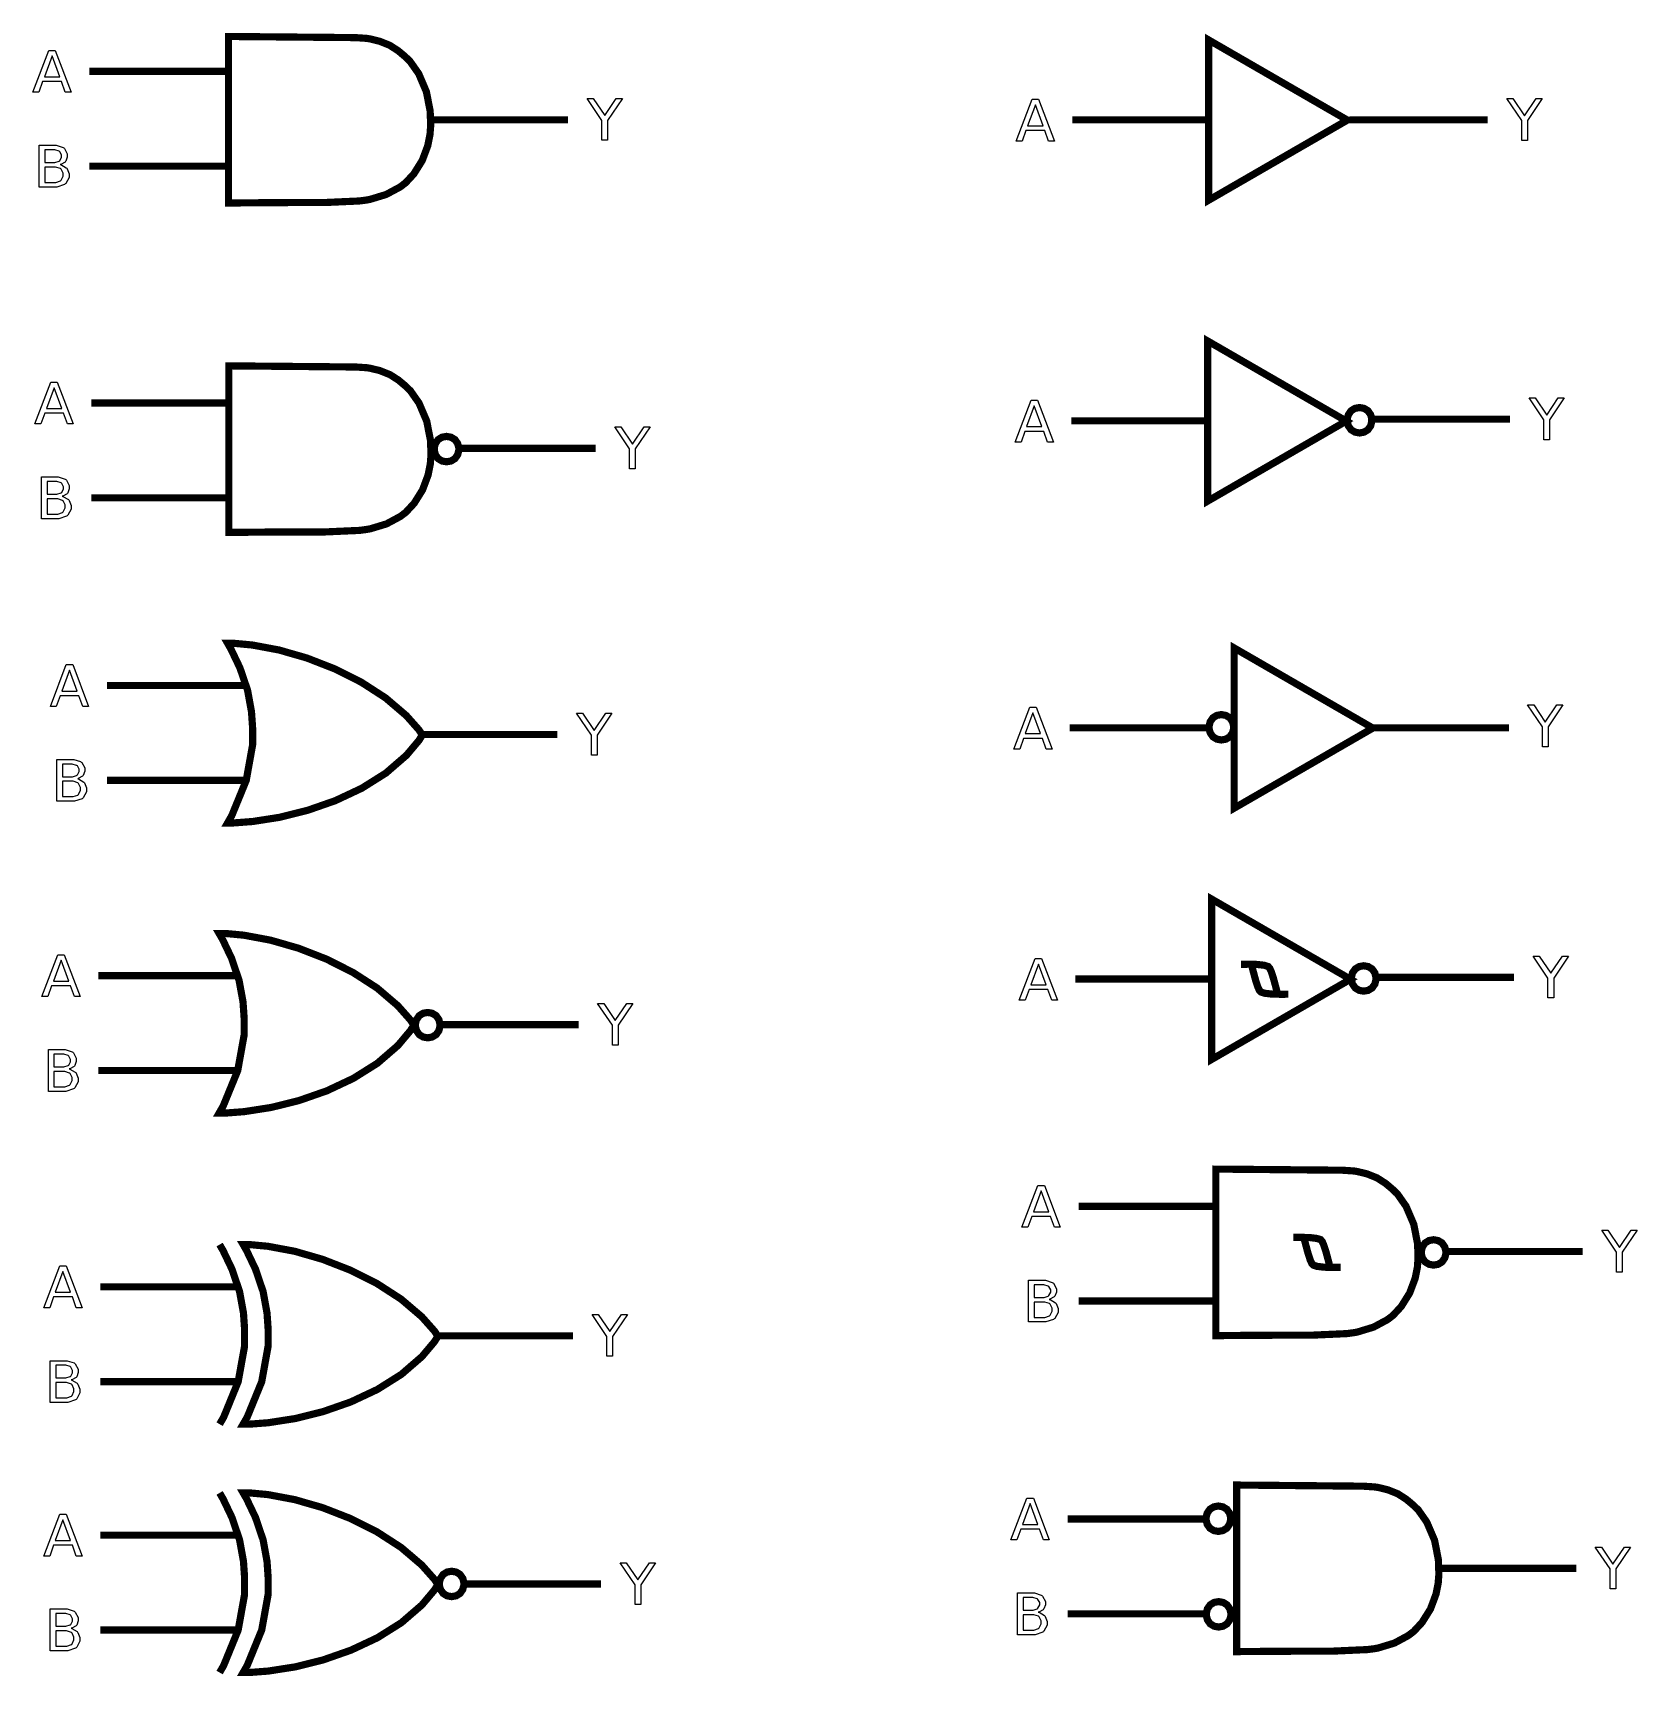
# Model space of a CAD drawing. Extents: x 0 to 6.05, y 0 to 6.19.
import ezdxf

# ---------------------------------------------------------------- set-up
doc = ezdxf.new("R2010")
doc.units = 0
doc.layers.get('0').update_dxf_attribs({"linetype": 'CONTINUOUS'})

msp = doc.modelspace()

# ---------------------------------------------------------------- linework, layer by layer
at = {"color": 172, "const_width": 0.0271}
for points in [[(0.7374, 6.1807), (0.7808, 6.1803), (1.2152, 6.1764), (1.2586, 6.1736), (1.2708, 6.1716), (1.3074, 6.1627), (1.3452, 6.1476), (1.3773, 6.1269), (1.4014, 6.1067), (1.4091, 6.0995), (1.4222, 6.0867), (1.4545, 6.0408), (1.4838, 5.9723), (1.498, 5.8989), (1.4999, 5.8437), (1.4984, 5.8255), (1.4974, 5.8113), (1.4889, 5.7689), (1.4681, 5.7133), (1.4363, 5.6625), (1.4054, 5.6292), (1.3936, 5.6201), (1.3841, 5.613), (1.3321, 5.5851), (1.2709, 5.5665), (1.257, 5.564), (1.2308, 5.5606), (1.0994, 5.5547), (0.9677, 5.5547), (0.9414, 5.5542), (0.8904, 5.5542), (0.7544, 5.5531), (0.7374, 5.5527), (0.7374, 6.1807)], [(4.9561, 5.8655), (4.4331, 5.5635), (4.4331, 6.1675), (4.9561, 5.8655)], [(4.952, 4.731), (4.429, 4.429), (4.429, 5.033), (4.952, 4.731)], [(0.7387, 4.939), (0.7821, 4.9387), (1.2164, 4.9348), (1.2598, 4.932), (1.2721, 4.93), (1.3086, 4.9211), (1.3465, 4.9059), (1.3786, 4.8853), (1.4027, 4.865), (1.4103, 4.8579), (1.4234, 4.8451), (1.4557, 4.7991), (1.485, 4.7306), (1.4993, 4.6573), (1.5012, 4.6021), (1.4996, 4.5838), (1.4986, 4.5696), (1.4901, 4.5273), (1.4693, 4.4717), (1.4375, 4.4208), (1.4066, 4.3875), (1.3948, 4.3784), (1.3854, 4.3713), (1.3334, 4.3434), (1.2722, 4.3248), (1.2583, 4.3224), (1.2321, 4.3189), (1.1006, 4.313), (0.9689, 4.3131), (0.9426, 4.3126), (0.8916, 4.3126), (0.7556, 4.3114), (0.7387, 4.311), (0.7387, 4.939)], [(5.048, 4.734), (5.048, 4.7288), (5.0439, 4.7131), (5.0335, 4.6981), (5.0188, 4.6892), (5.0019, 4.6861), (4.9849, 4.6892), (4.9701, 4.6981), (4.9597, 4.7131), (4.9557, 4.7288), (4.9557, 4.734), (4.9557, 4.7393), (4.9597, 4.7549), (4.9701, 4.7699), (4.9849, 4.7789), (5.0019, 4.7819), (5.0188, 4.7789), (5.0335, 4.7699), (5.0439, 4.7549), (5.048, 4.7393), (5.048, 4.734)], [(1.6058, 4.6252), (1.6058, 4.62), (1.6018, 4.6043), (1.5914, 4.5894), (1.5766, 4.5804), (1.5596, 4.5774), (1.5427, 4.5804), (1.5279, 4.5894), (1.5175, 4.6043), (1.5135, 4.62), (1.5135, 4.6252), (1.5135, 4.6305), (1.5175, 4.6461), (1.5279, 4.6611), (1.5427, 4.6701), (1.5596, 4.6731), (1.5766, 4.6701), (1.5914, 4.6611), (1.6018, 4.6461), (1.6058, 4.6305), (1.6058, 4.6252)], [(0.7343, 3.8933), (0.7472, 3.8708), (0.7808, 3.8004), (0.8097, 3.7156), (0.8243, 3.635), (0.8285, 3.5749), (0.8285, 3.5549), (0.8285, 3.5103), (0.8044, 3.3764), (0.7496, 3.2428), (0.7343, 3.2162), (0.7578, 3.2162), (0.8285, 3.2215), (0.9303, 3.2373), (1.0357, 3.2636), (1.1404, 3.3001), (1.2401, 3.3469), (1.3308, 3.4039), (1.4083, 3.4709), (1.4557, 3.5271), (1.4683, 3.5478), (1.4552, 3.5675), (1.4077, 3.621), (1.3297, 3.6875), (1.2386, 3.7464), (1.1385, 3.7967), (1.0337, 3.8376), (0.9286, 3.8679), (0.8273, 3.8868), (0.7575, 3.8933), (0.7343, 3.8933)], [(5.0521, 3.5737), (4.5291, 3.2717), (4.5291, 3.8757), (5.0521, 3.5737)], [(4.5271, 3.5767), (4.5271, 3.5715), (4.5231, 3.5558), (4.5127, 3.5408), (4.4979, 3.5318), (4.481, 3.5289), (4.464, 3.5318), (4.4493, 3.5408), (4.4389, 3.5558), (4.4349, 3.5715), (4.4349, 3.5767), (4.4349, 3.5819), (4.4389, 3.5976), (4.4493, 3.6126), (4.464, 3.6215), (4.481, 3.6245), (4.4979, 3.6215), (4.5127, 3.6126), (4.5231, 3.5976), (4.5271, 3.5819), (4.5271, 3.5767)], [(4.9678, 2.6269), (4.4447, 2.3249), (4.4447, 2.9288), (4.9678, 2.6269)], [(0.7023, 2.7995), (0.7152, 2.7771), (0.7489, 2.7066), (0.7777, 2.6218), (0.7924, 2.5413), (0.7965, 2.4812), (0.7965, 2.4611), (0.7965, 2.4165), (0.7724, 2.2827), (0.7176, 2.149), (0.7023, 2.1224), (0.7259, 2.1224), (0.7965, 2.1278), (0.8984, 2.1436), (1.0038, 2.1698), (1.1084, 2.2063), (1.2082, 2.2532), (1.2989, 2.3101), (1.3764, 2.3771), (1.4237, 2.4334), (1.4364, 2.454), (1.4233, 2.4737), (1.3758, 2.5272), (1.2978, 2.5938), (1.2066, 2.6527), (1.1065, 2.703), (1.0017, 2.7438), (0.8966, 2.7741), (0.7954, 2.793), (0.7255, 2.7995), (0.7023, 2.7995)], [(5.0637, 2.6298), (5.0637, 2.6246), (5.0597, 2.6089), (5.0493, 2.594), (5.0345, 2.585), (5.0176, 2.582), (5.0006, 2.585), (4.9858, 2.594), (4.9754, 2.6089), (4.9715, 2.6246), (4.9715, 2.6298), (4.9715, 2.6351), (4.9754, 2.6508), (4.9858, 2.6657), (5.0006, 2.6747), (5.0176, 2.6777), (5.0345, 2.6747), (5.0493, 2.6657), (5.0597, 2.6508), (5.0637, 2.6351), (5.0637, 2.6298)], [(1.5347, 2.4539), (1.5347, 2.4487), (1.5307, 2.433), (1.5203, 2.418), (1.5055, 2.4091), (1.4886, 2.406), (1.4716, 2.4091), (1.4569, 2.418), (1.4465, 2.433), (1.4425, 2.4487), (1.4425, 2.4539), (1.4425, 2.4592), (1.4465, 2.4748), (1.4569, 2.4897), (1.4716, 2.4987), (1.4886, 2.5017), (1.5055, 2.4987), (1.5203, 2.4897), (1.5307, 2.4748), (1.5347, 2.4592), (1.5347, 2.4539)], [(4.4601, 1.9112), (4.5035, 1.9109), (4.9379, 1.907), (4.9813, 1.9041), (4.9935, 1.9021), (5.0301, 1.8933), (5.0679, 1.8781), (5.1, 1.8575), (5.1241, 1.8372), (5.1318, 1.8301), (5.1449, 1.8173), (5.1772, 1.7713), (5.2065, 1.7028), (5.2208, 1.6294), (5.2226, 1.5742), (5.2211, 1.556), (5.2201, 1.5418), (5.2116, 1.4995), (5.1908, 1.4439), (5.159, 1.393), (5.1281, 1.3597), (5.1163, 1.3506), (5.1068, 1.3435), (5.0549, 1.3156), (4.9936, 1.297), (4.9797, 1.2945), (4.9536, 1.2911), (4.8221, 1.2852), (4.6904, 1.2853), (4.6641, 1.2848), (4.6131, 1.2848), (4.4771, 1.2836), (4.4601, 1.2832), (4.4601, 1.9112)], [(0.7929, 1.6268), (0.8058, 1.6044), (0.8394, 1.534), (0.8682, 1.4492), (0.8829, 1.3687), (0.887, 1.3086), (0.887, 1.2885), (0.887, 1.2439), (0.8629, 1.11), (0.8082, 0.9763), (0.7929, 0.9498), (0.8164, 0.9498), (0.887, 0.9551), (0.9889, 0.9709), (1.0943, 0.9971), (1.199, 1.0337), (1.2988, 1.0805), (1.3894, 1.1375), (1.4669, 1.2045), (1.5143, 1.2607), (1.5269, 1.2814), (1.5139, 1.3011), (1.4663, 1.3546), (1.3883, 1.4211), (1.2972, 1.48), (1.197, 1.5303), (1.0923, 1.5711), (0.9871, 1.6015), (0.8859, 1.6203), (0.8161, 1.6268), (0.7929, 1.6268)], [(5.3273, 1.5971), (5.3273, 1.6024), (5.3232, 1.6181), (5.3128, 1.633), (5.298, 1.642), (5.2811, 1.645), (5.2642, 1.642), (5.2493, 1.633), (5.2389, 1.6181), (5.235, 1.6024), (5.235, 1.5971), (5.235, 1.5919), (5.2389, 1.5762), (5.2493, 1.5613), (5.2642, 1.5523), (5.2811, 1.5493), (5.298, 1.5523), (5.3128, 1.5613), (5.3232, 1.5762), (5.3273, 1.5919), (5.3273, 1.5971)], [(0.7929, 0.6908), (0.8058, 0.6684), (0.8394, 0.5979), (0.8682, 0.5131), (0.8829, 0.4326), (0.887, 0.3725), (0.887, 0.3524), (0.887, 0.3078), (0.8629, 0.1739), (0.8082, 0.0403), (0.7929, 0.0137), (0.8164, 0.0137), (0.887, 0.019), (0.9889, 0.0348), (1.0943, 0.0611), (1.199, 0.0977), (1.2988, 0.1445), (1.3894, 0.2014), (1.4669, 0.2684), (1.5143, 0.3247), (1.5269, 0.3454), (1.5139, 0.3651), (1.4663, 0.4186), (1.3883, 0.4851), (1.2972, 0.5439), (1.197, 0.5943), (1.0923, 0.6351), (0.9871, 0.6654), (0.8859, 0.6843), (0.8161, 0.6908), (0.7929, 0.6908)], [(4.5386, 0.7202), (4.582, 0.7199), (5.0163, 0.716), (5.0597, 0.7131), (5.072, 0.7112), (5.1085, 0.7023), (5.1464, 0.6872), (5.1785, 0.6665), (5.2026, 0.6462), (5.2102, 0.6391), (5.2234, 0.6263), (5.2556, 0.5804), (5.2849, 0.5119), (5.2992, 0.4385), (5.3011, 0.3833), (5.2995, 0.3651), (5.2986, 0.3509), (5.29, 0.3085), (5.2693, 0.2529), (5.2374, 0.202), (5.2065, 0.1688), (5.1947, 0.1597), (5.1853, 0.1526), (5.1333, 0.1246), (5.0721, 0.106), (5.0582, 0.1035), (5.032, 0.1001), (4.9006, 0.0942), (4.7688, 0.0943), (4.7425, 0.0938), (4.7255, 0.0938), (4.5556, 0.0926), (4.5386, 0.0922), (4.5386, 0.7202)], [(4.5158, 0.5934), (4.5158, 0.5986), (4.5118, 0.6143), (4.5014, 0.6292), (4.4865, 0.6382), (4.4696, 0.6412), (4.4527, 0.6382), (4.4379, 0.6292), (4.4275, 0.6143), (4.4235, 0.5986), (4.4235, 0.5934), (4.4235, 0.5882), (4.4275, 0.5725), (4.4379, 0.5575), (4.4527, 0.5486), (4.4696, 0.5455), (4.4865, 0.5486), (4.5014, 0.5575), (4.5118, 0.5725), (4.5158, 0.5882), (4.5158, 0.5934)], [(1.6249, 0.3475), (1.6249, 0.3423), (1.6209, 0.3266), (1.6105, 0.3117), (1.5958, 0.3027), (1.5788, 0.2997), (1.5618, 0.3027), (1.5471, 0.3117), (1.5367, 0.3266), (1.5327, 0.3423), (1.5327, 0.3475), (1.5327, 0.3528), (1.5367, 0.3684), (1.5471, 0.3834), (1.5618, 0.3924), (1.5788, 0.3953), (1.5958, 0.3924), (1.6105, 0.3834), (1.6209, 0.3684), (1.6249, 0.3528), (1.6249, 0.3475)], [(4.5167, 0.233), (4.5167, 0.2382), (4.5127, 0.2539), (4.5023, 0.2688), (4.4875, 0.2778), (4.4706, 0.2808), (4.4536, 0.2778), (4.4389, 0.2688), (4.4284, 0.2539), (4.4245, 0.2382), (4.4245, 0.233), (4.4245, 0.2278), (4.4284, 0.2121), (4.4389, 0.1971), (4.4536, 0.1882), (4.4706, 0.1851), (4.4875, 0.1882), (4.5023, 0.1971), (4.5127, 0.2121), (4.5167, 0.2278), (4.5167, 0.233)]]:
    msp.add_lwpolyline(points, close=True, dxfattribs=at)
at = {"color": 0}
for points in [[(0.0602, 6.1283), (0.0844, 6.1283), (0.1446, 5.9705), (0.1224, 5.9705), (0.108, 6.011), (0.0369, 6.011), (0.0225, 5.9705), (0, 5.9705), (0.0602, 6.1283)], [(0.0723, 6.1073), (0.0433, 6.0287), (0.1013, 6.0287), (0.0723, 6.1073)], [(2.0897, 5.9471), (2.1126, 5.9471), (2.1564, 5.8823), (2.1998, 5.9471), (2.2227, 5.9471), (2.1669, 5.8645), (2.1669, 5.7894), (2.1455, 5.7894), (2.1455, 5.8645), (2.0897, 5.9471)], [(5.5575, 5.9467), (5.5804, 5.9467), (5.6242, 5.8818), (5.6676, 5.9467), (5.6905, 5.9467), (5.6348, 5.8641), (5.6348, 5.7889), (5.6133, 5.7889), (5.6133, 5.8641), (5.5575, 5.9467)], [(3.7675, 5.9438), (3.7917, 5.9438), (3.8519, 5.7861), (3.8298, 5.7861), (3.8154, 5.8266), (3.7442, 5.8266), (3.7298, 5.7861), (3.7074, 5.7861), (3.7675, 5.9438)], [(3.7796, 5.9228), (3.7506, 5.8444), (3.8087, 5.8444), (3.7796, 5.9228)], [(0.0244, 5.7708), (0.0789, 5.7708), (0.0883, 5.7708), (0.1143, 5.7624), (0.1165, 5.7607), (0.1187, 5.759), (0.1297, 5.7387), (0.1297, 5.7318), (0.1297, 5.7261), (0.1241, 5.7102), (0.123, 5.7088), (0.1219, 5.7074), (0.1053, 5.6985), (0.1031, 5.6981), (0.1057, 5.6975), (0.126, 5.6858), (0.1275, 5.6839), (0.129, 5.6822), (0.1363, 5.6635), (0.1363, 5.6572), (0.1363, 5.6491), (0.1243, 5.6265), (0.1219, 5.6246), (0.1195, 5.6227), (0.0906, 5.613), (0.081, 5.613), (0.0244, 5.613), (0.0244, 5.7708)], [(0.0457, 5.7533), (0.0457, 5.7057), (0.0773, 5.7057), (0.0831, 5.7057), (0.0993, 5.7106), (0.1006, 5.7115), (0.1018, 5.7125), (0.1083, 5.7253), (0.1083, 5.7295), (0.1083, 5.734), (0.1018, 5.7464), (0.1006, 5.7473), (0.0993, 5.7484), (0.0828, 5.7533), (0.0773, 5.7533), (0.0457, 5.7533)], [(0.0457, 5.6884), (0.0457, 5.6306), (0.08, 5.6306), (0.0863, 5.6306), (0.104, 5.6365), (0.1054, 5.6376), (0.1068, 5.6389), (0.1138, 5.6543), (0.1138, 5.6595), (0.1138, 5.665), (0.1068, 5.6802), (0.1054, 5.6813), (0.104, 5.6825), (0.0859, 5.6884), (0.08, 5.6884), (0.0457, 5.6884)], [(0.068, 4.8779), (0.0922, 4.8779), (0.1523, 4.7202), (0.1301, 4.7202), (0.1157, 4.7606), (0.0446, 4.7606), (0.0302, 4.7202), (0.0077, 4.7202), (0.068, 4.8779)], [(0.08, 4.8568), (0.0511, 4.7784), (0.109, 4.7784), (0.08, 4.8568)], [(3.7635, 4.8095), (3.7877, 4.8095), (3.8478, 4.6517), (3.8256, 4.6517), (3.8112, 4.6922), (3.7401, 4.6922), (3.7258, 4.6517), (3.7032, 4.6517), (3.7635, 4.8095)], [(3.7756, 4.7885), (3.7466, 4.71), (3.8046, 4.71), (3.7756, 4.7885)], [(5.6409, 4.8184), (5.6638, 4.8184), (5.7075, 4.7535), (5.751, 4.8184), (5.7739, 4.8184), (5.718, 4.7357), (5.718, 4.6606), (5.6966, 4.6606), (5.6966, 4.7357), (5.6409, 4.8184)], [(2.194, 4.7088), (2.217, 4.7088), (2.2607, 4.6439), (2.3042, 4.7088), (2.3271, 4.7088), (2.2713, 4.6262), (2.2713, 4.551), (2.2498, 4.551), (2.2498, 4.6262), (2.194, 4.7088)], [(0.0321, 4.5204), (0.0866, 4.5204), (0.096, 4.5204), (0.122, 4.512), (0.1242, 4.5103), (0.1264, 4.5086), (0.1375, 4.4882), (0.1375, 4.4814), (0.1375, 4.4757), (0.1318, 4.4599), (0.1307, 4.4584), (0.1296, 4.457), (0.113, 4.4481), (0.1108, 4.4477), (0.1134, 4.4471), (0.1338, 4.4353), (0.1353, 4.4335), (0.1367, 4.4318), (0.144, 4.4131), (0.144, 4.4069), (0.144, 4.3987), (0.1321, 4.3761), (0.1297, 4.3741), (0.1272, 4.3722), (0.0984, 4.3627), (0.0888, 4.3627), (0.0321, 4.3627), (0.0321, 4.5204)], [(0.0534, 4.5029), (0.0534, 4.4553), (0.085, 4.4553), (0.0908, 4.4553), (0.107, 4.4602), (0.1083, 4.4611), (0.1095, 4.4621), (0.116, 4.4749), (0.116, 4.4791), (0.116, 4.4836), (0.1095, 4.496), (0.1083, 4.497), (0.107, 4.498), (0.0905, 4.5029), (0.085, 4.5029), (0.0534, 4.5029)], [(0.0534, 4.438), (0.0534, 4.3802), (0.0877, 4.3802), (0.094, 4.3802), (0.1118, 4.3861), (0.1132, 4.3873), (0.1145, 4.3885), (0.1215, 4.404), (0.1215, 4.4091), (0.1215, 4.4146), (0.1145, 4.4297), (0.1132, 4.4309), (0.1118, 4.4321), (0.0937, 4.438), (0.0877, 4.438), (0.0534, 4.438)], [(0.1261, 3.813), (0.1503, 3.813), (0.2104, 3.6552), (0.1883, 3.6552), (0.1739, 3.6957), (0.1028, 3.6957), (0.0884, 3.6552), (0.0659, 3.6552), (0.1261, 3.813)], [(0.1382, 3.7919), (0.1092, 3.7134), (0.1673, 3.7134), (0.1382, 3.7919)], [(5.6357, 3.6611), (5.6587, 3.6611), (5.7024, 3.5962), (5.7459, 3.6611), (5.7688, 3.6611), (5.7129, 3.5785), (5.7129, 3.5033), (5.6916, 3.5033), (5.6916, 3.5785), (5.6357, 3.6611)], [(2.05, 3.6298), (2.0729, 3.6298), (2.1167, 3.5649), (2.1601, 3.6298), (2.1832, 3.6298), (2.1273, 3.547), (2.1273, 3.4719), (2.1059, 3.4719), (2.1059, 3.547), (2.05, 3.6298)], [(3.7584, 3.6521), (3.7826, 3.6521), (3.8427, 3.4945), (3.8205, 3.4945), (3.8062, 3.5349), (3.735, 3.5349), (3.7207, 3.4945), (3.6981, 3.4945), (3.7584, 3.6521)], [(3.7705, 3.6312), (3.7415, 3.5527), (3.7995, 3.5527), (3.7705, 3.6312)], [(0.0903, 3.4555), (0.1448, 3.4555), (0.1542, 3.4555), (0.1802, 3.4471), (0.1824, 3.4454), (0.1846, 3.4437), (0.1956, 3.4233), (0.1956, 3.4165), (0.1956, 3.4108), (0.1899, 3.3949), (0.1889, 3.3935), (0.1877, 3.3921), (0.1712, 3.3831), (0.169, 3.3828), (0.1716, 3.3822), (0.1919, 3.3704), (0.1934, 3.3686), (0.1949, 3.3669), (0.2022, 3.3481), (0.2022, 3.3418), (0.2022, 3.3337), (0.1902, 3.3112), (0.1878, 3.3093), (0.1854, 3.3074), (0.1565, 3.2977), (0.1469, 3.2977), (0.0903, 3.2977), (0.0903, 3.4555)], [(0.1116, 3.438), (0.1116, 3.3904), (0.1432, 3.3904), (0.149, 3.3904), (0.1651, 3.3953), (0.1664, 3.3962), (0.1677, 3.3973), (0.1742, 3.4099), (0.1742, 3.4141), (0.1742, 3.4186), (0.1677, 3.4311), (0.1664, 3.4321), (0.1651, 3.4331), (0.1487, 3.438), (0.1432, 3.438), (0.1116, 3.438)], [(0.1116, 3.3731), (0.1116, 3.3153), (0.1459, 3.3153), (0.1522, 3.3153), (0.1699, 3.3212), (0.1713, 3.3224), (0.1727, 3.3236), (0.1797, 3.3391), (0.1797, 3.3442), (0.1797, 3.3497), (0.1727, 3.3649), (0.1713, 3.366), (0.1699, 3.3672), (0.1519, 3.3731), (0.1459, 3.3731), (0.1116, 3.3731)], [(0.0942, 2.7192), (0.1184, 2.7192), (0.1785, 2.5614), (0.1564, 2.5614), (0.142, 2.6019), (0.0709, 2.6019), (0.0565, 2.5614), (0.034, 2.5614), (0.0942, 2.7192)], [(0.1063, 2.6982), (0.0773, 2.6196), (0.1353, 2.6196), (0.1063, 2.6982)], [(3.7792, 2.7053), (3.8034, 2.7053), (3.8636, 2.5476), (3.8414, 2.5476), (3.827, 2.588), (3.7559, 2.588), (3.7415, 2.5476), (3.719, 2.5476), (3.7792, 2.7053)], [(3.7913, 2.6843), (3.7623, 2.6058), (3.8203, 2.6058), (3.7913, 2.6843)], [(5.6566, 2.7142), (5.6795, 2.7142), (5.7233, 2.6494), (5.7667, 2.7142), (5.7896, 2.7142), (5.7339, 2.6315), (5.7339, 2.5564), (5.7124, 2.5564), (5.7124, 2.6315), (5.6566, 2.7142)], [(2.1293, 2.536), (2.1522, 2.536), (2.196, 2.4711), (2.2394, 2.536), (2.2624, 2.536), (2.2066, 2.4533), (2.2066, 2.3782), (2.1851, 2.3782), (2.1851, 2.4533), (2.1293, 2.536)], [(0.0584, 2.3618), (0.1129, 2.3618), (0.1223, 2.3618), (0.1483, 2.3533), (0.1505, 2.3516), (0.1527, 2.3499), (0.1637, 2.3296), (0.1637, 2.3228), (0.1637, 2.317), (0.158, 2.3012), (0.157, 2.2997), (0.1558, 2.2983), (0.1393, 2.2894), (0.1371, 2.289), (0.1397, 2.2885), (0.16, 2.2767), (0.1615, 2.2748), (0.1629, 2.2731), (0.1702, 2.2544), (0.1702, 2.2481), (0.1702, 2.24), (0.1583, 2.2174), (0.1559, 2.2155), (0.1535, 2.2136), (0.1246, 2.2039), (0.115, 2.2039), (0.0584, 2.2039), (0.0584, 2.3618)], [(0.0797, 2.3442), (0.0797, 2.2967), (0.1113, 2.2967), (0.1171, 2.2967), (0.1332, 2.3015), (0.1345, 2.3025), (0.1358, 2.3035), (0.1423, 2.3162), (0.1423, 2.3204), (0.1423, 2.3249), (0.1358, 2.3373), (0.1345, 2.3383), (0.1332, 2.3393), (0.1168, 2.3442), (0.1113, 2.3442), (0.0797, 2.3442)], [(0.0797, 2.2793), (0.0797, 2.2215), (0.1139, 2.2215), (0.1203, 2.2215), (0.138, 2.2274), (0.1394, 2.2286), (0.1408, 2.2298), (0.1478, 2.2453), (0.1478, 2.2505), (0.1478, 2.256), (0.1408, 2.2711), (0.1394, 2.2723), (0.138, 2.2734), (0.12, 2.2793), (0.1139, 2.2793), (0.0797, 2.2793)], [(3.7894, 1.85), (3.8136, 1.85), (3.8737, 1.6924), (3.8516, 1.6924), (3.8372, 1.7328), (3.7661, 1.7328), (3.7517, 1.6924), (3.7292, 1.6924), (3.7894, 1.85)], [(3.8015, 1.8292), (3.7725, 1.7506), (3.8306, 1.7506), (3.8015, 1.8292)], [(5.9154, 1.681), (5.9385, 1.681), (5.9822, 1.6161), (6.0256, 1.681), (6.0486, 1.681), (5.9927, 1.5984), (5.9927, 1.5233), (5.9713, 1.5233), (5.9713, 1.5984), (5.9154, 1.681)], [(0.1014, 1.5467), (0.1256, 1.5467), (0.1857, 1.3888), (0.1635, 1.3888), (0.1491, 1.4294), (0.078, 1.4294), (0.0637, 1.3888), (0.0412, 1.3888), (0.1014, 1.5467)], [(0.1134, 1.5256), (0.0845, 1.4471), (0.1425, 1.4471), (0.1134, 1.5256)], [(3.7536, 1.4927), (3.8081, 1.4927), (3.8174, 1.4927), (3.8435, 1.4842), (3.8458, 1.4825), (3.8479, 1.4808), (3.8589, 1.4604), (3.8589, 1.4536), (3.8589, 1.4479), (3.8533, 1.4321), (3.8521, 1.4306), (3.851, 1.4292), (3.8345, 1.4204), (3.8323, 1.42), (3.8349, 1.4194), (3.8552, 1.4076), (3.8567, 1.4058), (3.8581, 1.404), (3.8655, 1.3853), (3.8655, 1.379), (3.8655, 1.3709), (3.8535, 1.3482), (3.8511, 1.3463), (3.8486, 1.3444), (3.8198, 1.3349), (3.8102, 1.3349), (3.7536, 1.3349), (3.7536, 1.4927)], [(3.7749, 1.475), (3.7749, 1.4276), (3.8065, 1.4276), (3.8123, 1.4276), (3.8284, 1.4324), (3.8297, 1.4333), (3.831, 1.4344), (3.8374, 1.4471), (3.8374, 1.4513), (3.8374, 1.4558), (3.831, 1.4682), (3.8297, 1.4691), (3.8284, 1.4702), (3.812, 1.475), (3.8065, 1.475), (3.7749, 1.475)], [(2.1087, 1.3633), (2.1316, 1.3633), (2.1753, 1.2985), (2.2188, 1.3633), (2.2417, 1.3633), (2.1859, 1.2807), (2.1859, 1.2056), (2.1644, 1.2056), (2.1644, 1.2807), (2.1087, 1.3633)], [(3.7749, 1.4102), (3.7749, 1.3524), (3.8092, 1.3524), (3.8155, 1.3524), (3.8332, 1.3583), (3.8346, 1.3594), (3.836, 1.3607), (3.8429, 1.3761), (3.8429, 1.3813), (3.8429, 1.3868), (3.836, 1.402), (3.8346, 1.4031), (3.8332, 1.4043), (3.8152, 1.4102), (3.8092, 1.4102), (3.7749, 1.4102)], [(0.0655, 1.1891), (0.1201, 1.1891), (0.1294, 1.1891), (0.1554, 1.1807), (0.1577, 1.179), (0.1598, 1.1773), (0.1709, 1.157), (0.1709, 1.1502), (0.1709, 1.1444), (0.1652, 1.1285), (0.1641, 1.1271), (0.163, 1.1257), (0.1464, 1.1168), (0.1443, 1.1164), (0.1469, 1.1159), (0.1672, 1.1041), (0.1687, 1.1023), (0.1701, 1.1005), (0.1775, 1.0818), (0.1775, 1.0755), (0.1775, 1.0673), (0.1655, 1.0448), (0.1631, 1.0429), (0.1606, 1.041), (0.1318, 1.0313), (0.1222, 1.0313), (0.0655, 1.0313), (0.0655, 1.1891)], [(0.0869, 1.1717), (0.0869, 1.124), (0.1185, 1.124), (0.1243, 1.124), (0.1405, 1.129), (0.1418, 1.1299), (0.143, 1.1309), (0.1495, 1.1436), (0.1495, 1.1478), (0.1495, 1.1523), (0.143, 1.1647), (0.1418, 1.1657), (0.1405, 1.1667), (0.124, 1.1717), (0.1185, 1.1717), (0.0869, 1.1717)], [(0.0869, 1.1067), (0.0869, 1.0489), (0.1211, 1.0489), (0.1275, 1.0489), (0.1452, 1.0548), (0.1466, 1.056), (0.1479, 1.0572), (0.1549, 1.0728), (0.1549, 1.0779), (0.1549, 1.0834), (0.1479, 1.0985), (0.1466, 1.0997), (0.1452, 1.1009), (0.1271, 1.1067), (0.1211, 1.1067), (0.0869, 1.1067)], [(3.7479, 0.6713), (3.7722, 0.6713), (3.8323, 0.5136), (3.8101, 0.5136), (3.7957, 0.554), (3.7246, 0.554), (3.7102, 0.5136), (3.6877, 0.5136), (3.7479, 0.6713)], [(3.76, 0.6504), (3.7311, 0.5718), (3.7891, 0.5718), (3.76, 0.6504)], [(0.1014, 0.6105), (0.1256, 0.6105), (0.1857, 0.4528), (0.1635, 0.4528), (0.1491, 0.4932), (0.078, 0.4932), (0.0637, 0.4528), (0.0412, 0.4528), (0.1014, 0.6105)], [(0.1134, 0.5896), (0.0845, 0.511), (0.1425, 0.511), (0.1134, 0.5896)], [(5.8909, 0.4867), (5.9138, 0.4867), (5.9575, 0.4218), (6.001, 0.4867), (6.0239, 0.4867), (5.968, 0.404), (5.968, 0.3289), (5.9466, 0.3289), (5.9466, 0.404), (5.8909, 0.4867)], [(2.2145, 0.4272), (2.2374, 0.4272), (2.2811, 0.3624), (2.3246, 0.4272), (2.3475, 0.4272), (2.2918, 0.3447), (2.2918, 0.2694), (2.2704, 0.2694), (2.2704, 0.3447), (2.2145, 0.4272)], [(3.7121, 0.3139), (3.7667, 0.3139), (3.7761, 0.3139), (3.8021, 0.3054), (3.8043, 0.3037), (3.8065, 0.302), (3.8175, 0.2817), (3.8175, 0.2748), (3.8175, 0.2691), (3.8119, 0.2533), (3.8108, 0.2518), (3.8096, 0.2504), (3.793, 0.2416), (3.7908, 0.2412), (3.7935, 0.2407), (3.8138, 0.2288), (3.8152, 0.2271), (3.8167, 0.2253), (3.8241, 0.2065), (3.8241, 0.2003), (3.8241, 0.1922), (3.8121, 0.1695), (3.8097, 0.1676), (3.8073, 0.1657), (3.7784, 0.1561), (3.7688, 0.1561), (3.7121, 0.1561), (3.7121, 0.3139)], [(0.0655, 0.2531), (0.1201, 0.2531), (0.1294, 0.2531), (0.1554, 0.2446), (0.1577, 0.2429), (0.1598, 0.2412), (0.1709, 0.2209), (0.1709, 0.214), (0.1709, 0.2083), (0.1652, 0.1925), (0.1641, 0.191), (0.163, 0.1896), (0.1464, 0.1808), (0.1443, 0.1804), (0.1469, 0.1799), (0.1672, 0.168), (0.1687, 0.1662), (0.1701, 0.1644), (0.1775, 0.1457), (0.1775, 0.1394), (0.1775, 0.1313), (0.1655, 0.1087), (0.1631, 0.1067), (0.1606, 0.1048), (0.1318, 0.0953), (0.1222, 0.0953), (0.0655, 0.0953), (0.0655, 0.2531)], [(3.7335, 0.2963), (3.7335, 0.2488), (3.765, 0.2488), (3.7708, 0.2488), (3.7871, 0.2536), (3.7884, 0.2546), (3.7896, 0.2556), (3.7961, 0.2683), (3.7961, 0.2726), (3.7961, 0.277), (3.7896, 0.2894), (3.7884, 0.2904), (3.7871, 0.2914), (3.7705, 0.2963), (3.765, 0.2963), (3.7335, 0.2963)], [(0.0869, 0.2355), (0.0869, 0.188), (0.1185, 0.188), (0.1243, 0.188), (0.1405, 0.1928), (0.1418, 0.1937), (0.143, 0.1948), (0.1495, 0.2075), (0.1495, 0.2118), (0.1495, 0.2162), (0.143, 0.2286), (0.1418, 0.2295), (0.1405, 0.2306), (0.124, 0.2355), (0.1185, 0.2355), (0.0869, 0.2355)], [(3.7335, 0.2314), (3.7335, 0.1736), (3.7677, 0.1736), (3.7741, 0.1736), (3.7918, 0.1796), (3.7931, 0.1807), (3.7945, 0.1819), (3.8015, 0.1974), (3.8015, 0.2026), (3.8015, 0.2081), (3.7945, 0.2232), (3.7931, 0.2243), (3.7918, 0.2255), (3.7737, 0.2314), (3.7677, 0.2314), (3.7335, 0.2314)], [(0.0869, 0.1706), (0.0869, 0.1128), (0.1211, 0.1128), (0.1275, 0.1128), (0.1452, 0.1187), (0.1466, 0.1198), (0.1479, 0.1211), (0.1549, 0.1366), (0.1549, 0.1417), (0.1549, 0.1472), (0.1479, 0.1624), (0.1466, 0.1635), (0.1452, 0.1647), (0.1271, 0.1706), (0.1211, 0.1706), (0.0869, 0.1706)]]:
    msp.add_lwpolyline(points, close=True, dxfattribs=at)
at = {"color": 0, "const_width": 0.0271}
for points in [[(0.735, 6.0494), (0.2133, 6.0494)], [(2.0176, 5.8667), (1.4959, 5.8667)], [(4.4405, 5.8663), (3.9187, 5.8663)], [(5.4854, 5.8663), (4.9638, 5.8663)], [(0.735, 5.6919), (0.2133, 5.6919)], [(0.7427, 4.799), (0.221, 4.799)], [(4.4365, 4.7319), (3.9147, 4.7319)], [(5.5688, 4.738), (5.047, 4.738)], [(2.122, 4.6285), (1.6002, 4.6285)], [(0.7427, 4.4415), (0.221, 4.4415)], [(0.8009, 3.7342), (0.2792, 3.7342)], [(1.978, 3.5493), (1.4563, 3.5493)], [(4.4314, 3.5747), (3.9096, 3.5747)], [(5.5655, 3.5747), (5.0438, 3.5747)], [(0.8009, 3.3766), (0.2792, 3.3766)], [(0.769, 2.6404), (0.2473, 2.6404)], [(4.4522, 2.6278), (3.9304, 2.6278)], [(5.5845, 2.6338), (5.0628, 2.6338)], [(2.0573, 2.4556), (1.5355, 2.4556)], [(0.769, 2.2829), (0.2473, 2.2829)], [(4.4642, 1.7712), (3.9424, 1.7712)], [(5.8435, 1.6007), (5.3217, 1.6007)], [(0.7762, 1.4677), (0.2544, 1.4677)], [(4.4642, 1.4137), (3.9424, 1.4137)], [(2.0366, 1.283), (1.5148, 1.283)], [(0.7762, 1.1103), (0.2544, 1.1103)], [(4.4227, 0.5924), (3.901, 0.5924)], [(0.7762, 0.5316), (0.2544, 0.5316)], [(5.8188, 0.4063), (5.297, 0.4063)], [(2.1425, 0.347), (1.6208, 0.347)], [(4.4227, 0.235), (3.901, 0.235)], [(0.7762, 0.1742), (0.2544, 0.1742)]]:
    msp.add_lwpolyline(points, dxfattribs=at)
at = {"color": 172, "const_width": 0.0271}
for points in [[(4.5545, 2.6834), (4.562, 2.6834), (4.5846, 2.6835), (4.6163, 2.6827), (4.6434, 2.6795), (4.6572, 2.675), (4.6601, 2.6719), (4.6631, 2.6687), (4.669, 2.6559), (4.6772, 2.6307), (4.6853, 2.6008), (4.6914, 2.5779), (4.6936, 2.5703)], [(4.733, 2.5704), (4.7255, 2.5704), (4.7028, 2.5703), (4.6712, 2.571), (4.6439, 2.5742), (4.6302, 2.5787), (4.6274, 2.5817), (4.6243, 2.585), (4.6184, 2.5978), (4.6101, 2.623), (4.6021, 2.653), (4.596, 2.6759), (4.5938, 2.6835)], [(0.7041, 1.6267), (0.7171, 1.6043), (0.7507, 1.5339), (0.7795, 1.4491), (0.7941, 1.3685), (0.7982, 1.3084), (0.7982, 1.2883), (0.7982, 1.2437), (0.7741, 1.1099), (0.7194, 0.9762), (0.7041, 0.9497)], [(4.7521, 1.6539), (4.7596, 1.6539), (4.7822, 1.654), (4.8139, 1.6532), (4.8411, 1.6499), (4.8549, 1.6455), (4.8578, 1.6424), (4.8607, 1.6392), (4.8666, 1.6264), (4.8749, 1.6012), (4.883, 1.5712), (4.8891, 1.5483), (4.8913, 1.5407)], [(4.9307, 1.5408), (4.9231, 1.5408), (4.9005, 1.5407), (4.8688, 1.5414), (4.8416, 1.5447), (4.8278, 1.5492), (4.825, 1.5522), (4.822, 1.5555), (4.8161, 1.5683), (4.8078, 1.5935), (4.7998, 1.6235), (4.7937, 1.6464), (4.7915, 1.654)], [(0.7041, 0.6906), (0.7171, 0.6682), (0.7507, 0.5978), (0.7795, 0.513), (0.7941, 0.4325), (0.7982, 0.3723), (0.7982, 0.3523), (0.7982, 0.3077), (0.7741, 0.1737), (0.7194, 0.0401), (0.7041, 0.0135)]]:
    msp.add_lwpolyline(points, dxfattribs=at)

doc.saveas('drawing.dxf')
